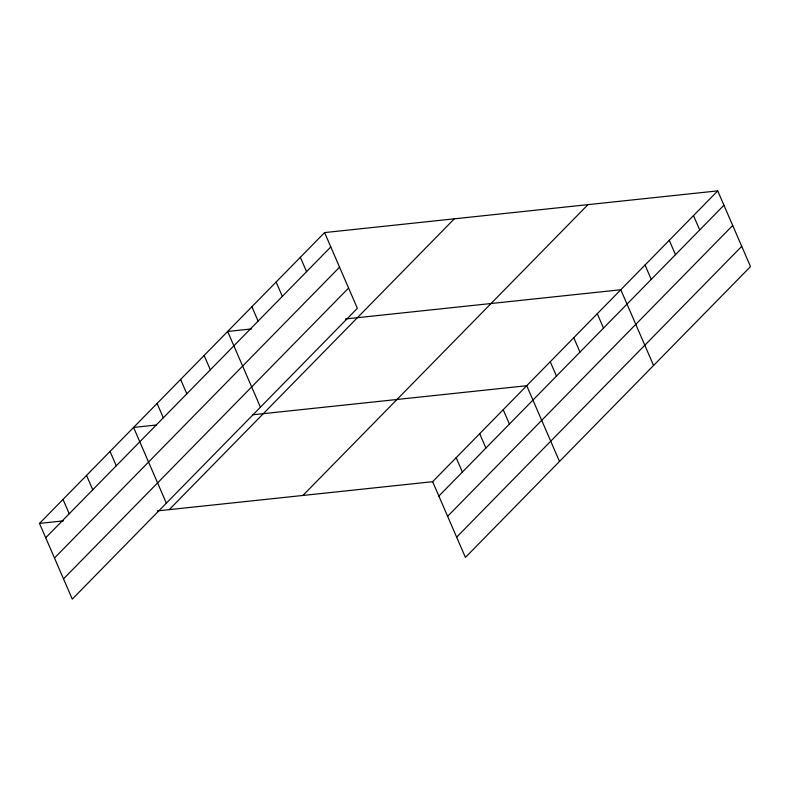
<?xml version="1.0" encoding="UTF-8"?>
<svg xmlns="http://www.w3.org/2000/svg" width="790" height="790" viewBox="0 0 790 790"><rect width="100%" height="100%" fill="white"/><g stroke="black" fill="none" stroke-linecap="round" stroke-linejoin="round"><path stroke-width="1.19" d="M324.581 232.586L357.357 308.307L72.275 599.126L39.5 523.405L324.581 232.586L717.725 190.874L750.5 266.595L465.419 557.414L432.644 481.693L717.725 190.874M45.711 537.763L330.793 246.944M54.48 558.017L339.562 267.188M63.506 578.882L348.588 288.054M169.238 509.639L454.319 218.82M302.906 495.458L587.987 204.64M438.865 496.051L723.946 205.232M447.624 516.305L732.705 225.476M456.65 537.17L741.741 246.342M251.684 328.916L227.658 331.464L260.424 407.186M345.378 318.972L620.802 289.752L653.567 365.474M156.4 425.01L133.579 427.43L166.344 503.161M252.504 414.809L526.723 385.718L559.498 461.449M39.5 523.405L63.526 520.857M157.23 510.913L432.644 481.693M693.501 215.591L699.713 229.949M669.268 240.308L675.48 254.666M645.035 265.025L651.246 279.384M597.28 313.739L603.491 328.097M573.767 337.735L579.979 352.093M550.245 361.731L556.456 376.089M503.2 409.714L509.422 424.072M479.688 433.7L485.899 448.058M456.166 457.696L462.377 472.055M300.348 257.303L306.56 271.661M276.115 282.02L282.336 296.378M251.892 306.737L258.103 321.096M204.136 355.451L210.347 369.809M180.614 379.447L186.825 393.805M157.101 403.443L163.313 417.801M110.057 451.426L116.268 465.784M86.535 475.422L92.756 489.78M63.022 499.408L69.234 513.767"/></g></svg>
